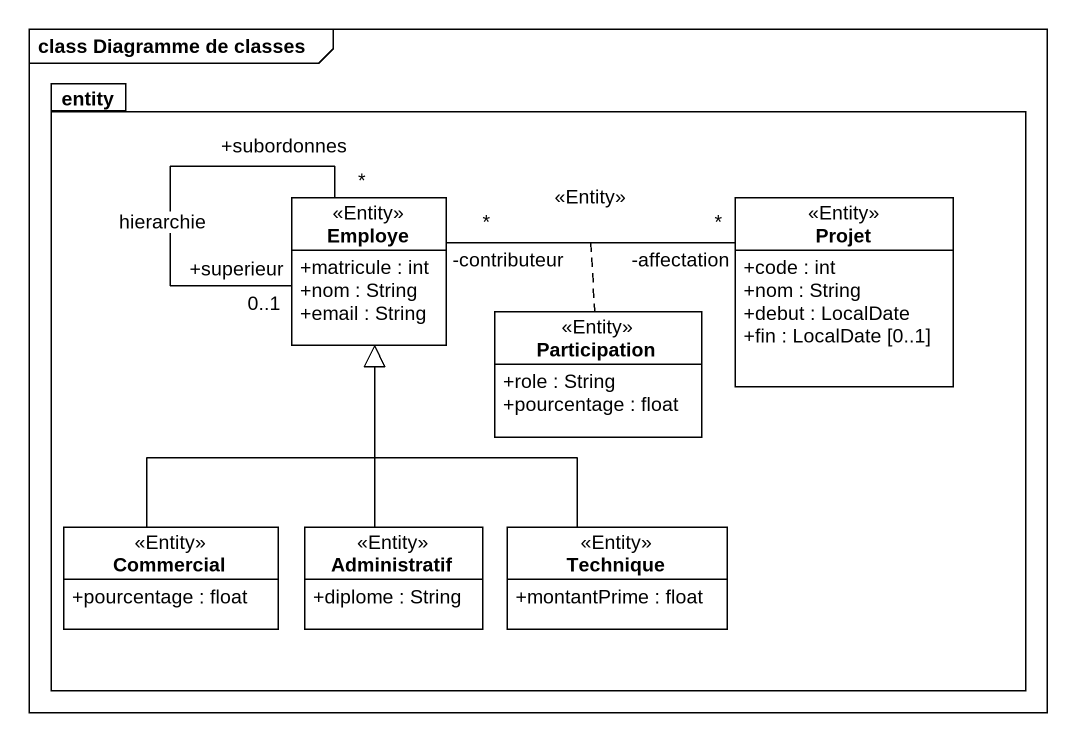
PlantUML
@startuml
mainframe class Diagramme de classes
hide circle
hide empty members
skinparam classAttributeIconSize 0
package "entity" as entity_ {
  class Employe <<Entity>> {
    +matricule : int
    +nom : String
    +email : String
  }
  class Projet <<Entity>> {
    +code : int
    +nom : String
    +debut : LocalDate
    +fin : LocalDate [0..1]
  }
  class Participation <<Entity>> {
    +role : String
    +pourcentage : float
  }
  class Commercial <<Entity>> {
    +pourcentage : float
  }
  class Administratif <<Entity>> {
    +diplome : String
  }
  class Technique <<Entity>> {
    +montantPrime : float
  }
}
Employe "+subordonnes\n*" -- "+superieur\n0..1" Employe : hierarchie
Employe "-contributeur\n*" -right- "-affectation\n*" Projet : <<Entity>>
(Employe, Projet) .. Participation
Commercial -up-|> Employe
Administratif -up-|> Employe
Technique -up-|> Employe
@enduml
